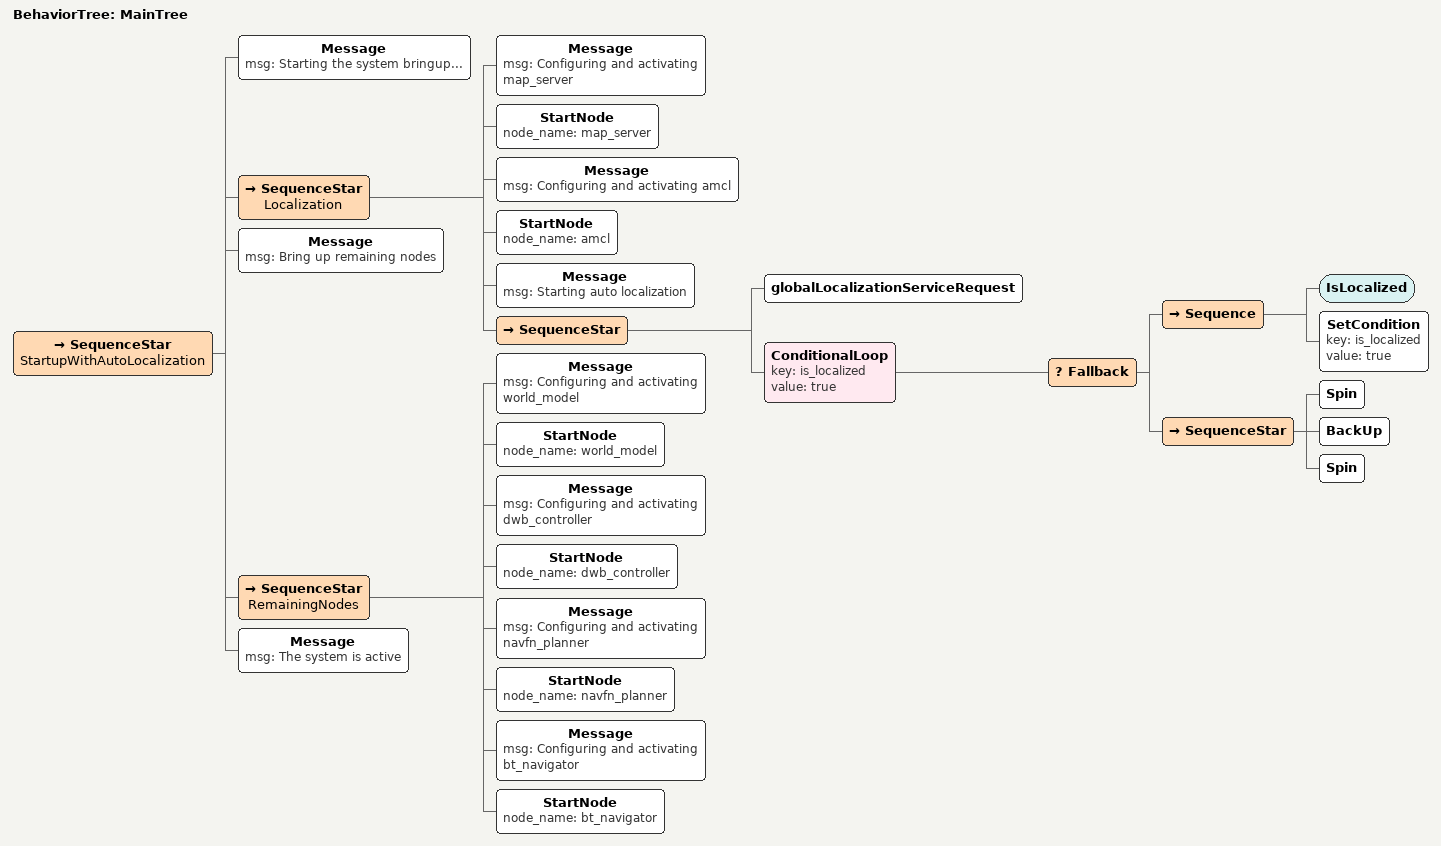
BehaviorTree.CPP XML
<root main_tree_to_execute="MainTree">
  <BehaviorTree ID="MainTree">
    <SequenceStar name="StartupWithAutoLocalization">
      <Message msg="Starting the system bringup..."/>
      <SequenceStar name="Localization">
        <Message msg="Configuring and activating map_server"/>
        <StartNode node_name="map_server"/>
        <Message msg="Configuring and activating amcl"/>
        <StartNode node_name="amcl"/>
        <Message msg="Starting auto localization"/>
        <SequenceStar>
          <globalLocalizationServiceRequest/>
          <ConditionalLoop key="is_localized" value="true">
            <Fallback>
              <Sequence>
                <IsLocalized/>
                <SetCondition key="is_localized" value="true"/>
              </Sequence>
              <SequenceStar>
                <Spin/>
                <BackUp/>
                <Spin/>
              </SequenceStar>
            </Fallback>
          </ConditionalLoop>
        </SequenceStar>
      </SequenceStar>
      <Message msg="Bring up remaining nodes"/>
      <SequenceStar name="RemainingNodes">
        <Message msg="Configuring and activating world_model"/>
        <StartNode node_name="world_model"/>
        <Message msg="Configuring and activating dwb_controller"/>
        <StartNode node_name="dwb_controller"/>
        <Message msg="Configuring and activating navfn_planner"/>
        <StartNode node_name="navfn_planner"/>
        <Message msg="Configuring and activating bt_navigator"/>
        <StartNode node_name="bt_navigator"/>
      </SequenceStar>
      <Message msg="The system is active"/>
    </SequenceStar>
  </BehaviorTree>
</root>
